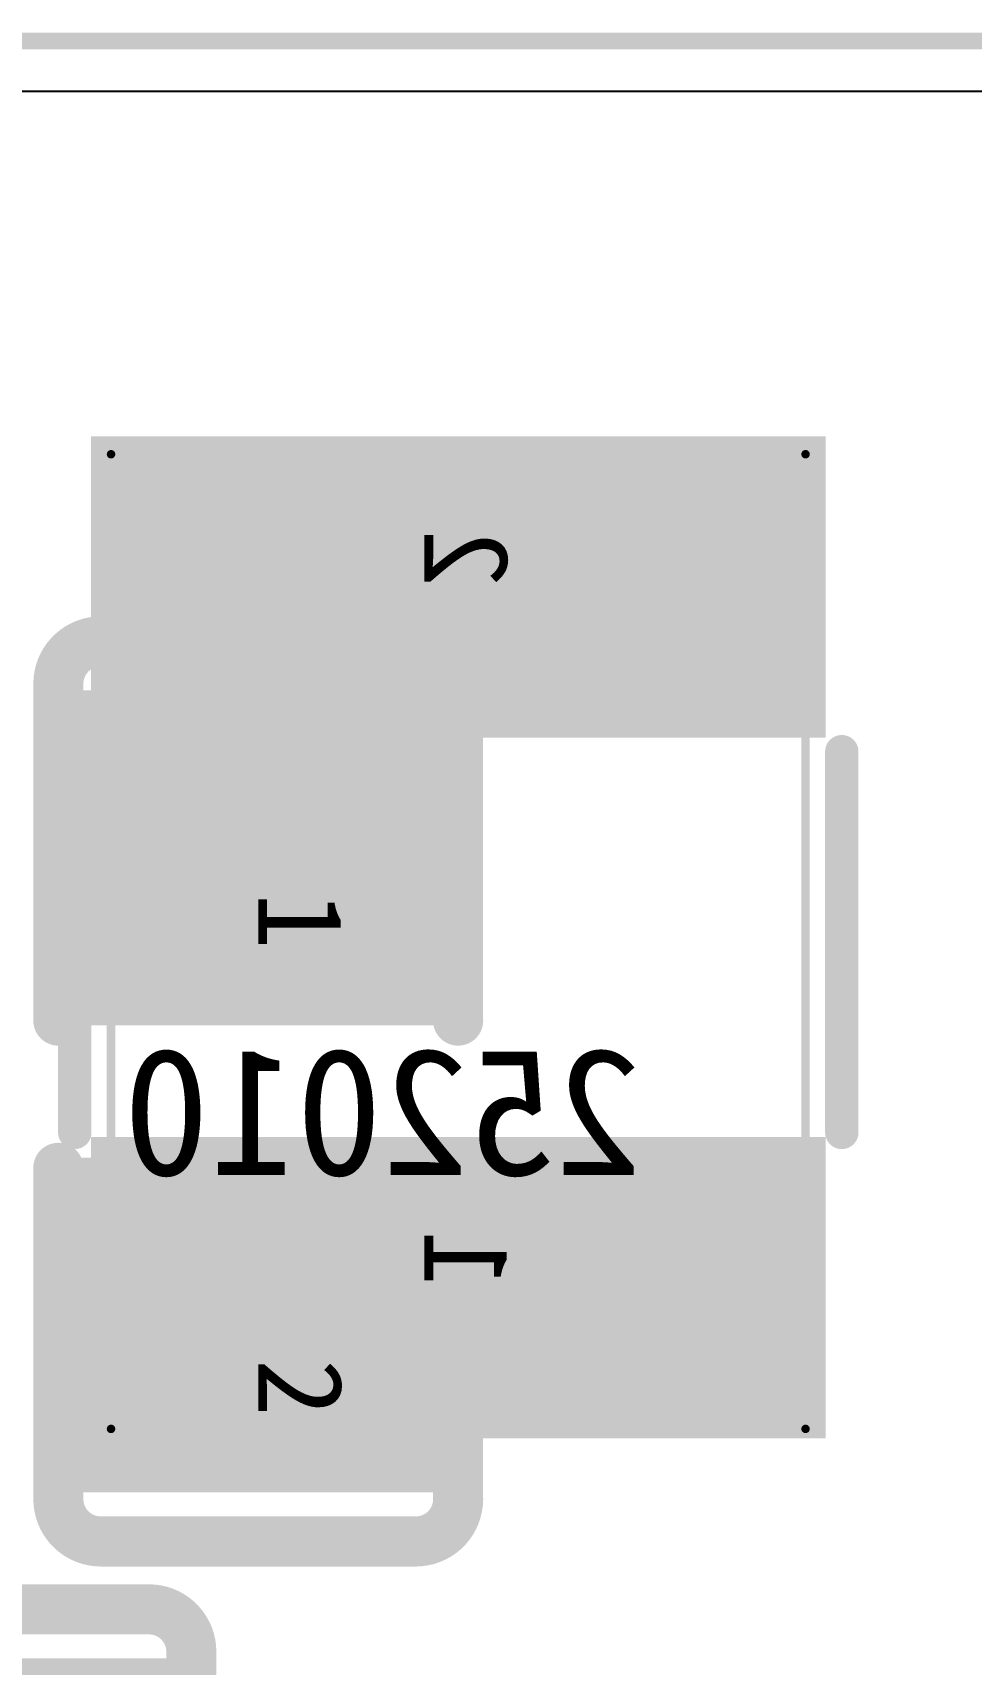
# Model space of a CAD drawing. Header units: millimetres. Extents: x 7.33 to 10.08, y 7.01 to 8.78.
# Drawn here: x 9.7422 to 9.8531, y 8.591 to 8.7835 of the extents above; entities that cross this region are included whole.
import ezdxf

# ---------------------------------------------------------------- set-up
doc = ezdxf.new("R2010")
doc.units = ezdxf.units.MM
doc.header["$MEASUREMENT"] = 0
for name, color, linetype in [('BottomLayer', 5, 'Continuous'), ('BottomOverlay', 54, 'Continuous'), ('BottomPaste', 16, 'Continuous'), ('BottomSolder', 6, 'Continuous'), ('KeepOutLayer', 6, 'Continuous'), ('Mechanical16', 56, 'Continuous'), ('Mechanical20', 56, 'Continuous'), ('Mechanical5', 56, 'Continuous'), ('MidLayer5', 130, 'Continuous'), ('MidLayer6', 216, 'Continuous'), ('TopLayer', 1, 'Continuous'), ('TopOverlay', 2, 'Continuous'), ('TopPaste', 8, 'Continuous'), ('TopSolder', 216, 'Continuous')]:
    doc.layers.add(name, color=color, linetype=linetype)

# ---------------------------------------------------------------- blocks, each defined once
blk = doc.blocks.new('IND_252010_B_238')
at = {"layer": 'BottomLayer'}
for points in [[(-0.05462, 0.03937), (-0.05462, -0.03937), (-0.02706, 0.03937), (-0.02706, -0.03937)], [(0.02806, 0.03937), (0.02806, -0.03937), (0.05562, 0.03937), (0.05562, -0.03937)]]:
    blk.add_solid(points, dxfattribs=at)
at = {"layer": 'BottomOverlay', "const_width": 0.00394}
for points in [[(0.0224, 0.04528), (-0.02251, 0.04528)], [(0.0224, -0.04528), (-0.02251, -0.04528)]]:
    blk.add_lwpolyline(points, dxfattribs=at)
at = {"layer": 'BottomOverlay', "const_width": 0.00197}
for points in [[(-0.0235, 0.04528, 1), (-0.02153, 0.04528, 1)], [(0.02142, 0.04528, 1), (0.02339, 0.04528, 1)], [(-0.0235, -0.04528, 1), (-0.02153, -0.04528, 1)], [(0.02142, -0.04528, 1), (0.02339, -0.04528, 1)]]:
    blk.add_lwpolyline(points, format="xyb", close=True, dxfattribs=at)
at = {"layer": 'BottomPaste'}
for points in [[(-0.05462, 0.03937), (-0.05462, -0.03937), (-0.02706, 0.03937), (-0.02706, -0.03937)], [(0.02806, 0.03937), (0.02806, -0.03937), (0.05562, 0.03937), (0.05562, -0.03937)]]:
    blk.add_solid(points, dxfattribs=at)
at = {"layer": 'BottomSolder'}
for points in [[(-0.05862, 0.04337), (-0.05862, -0.04337), (-0.02306, 0.04337), (-0.02306, -0.04337)], [(0.02406, 0.04337), (0.02406, -0.04337), (0.05962, 0.04337), (0.05962, -0.04337)]]:
    blk.add_solid(points, dxfattribs=at)
at = {"layer": 'Mechanical16'}
for points, const_width in [([(0.0224, 0.04528), (-0.02251, 0.04528)], 0.00394), ([(-0.0575, -0.041), (-0.0575, 0.041)], 0.001), ([(0.0575, 0.041), (-0.0575, 0.041)], 0.001), ([(0.0575, -0.041), (0.0575, 0.041)], 0.001), ([(0.0575, -0.041), (-0.0575, -0.041)], 0.001), ([(0.0224, -0.04528), (-0.02251, -0.04528)], 0.00394)]:
    blk.add_lwpolyline(points, dxfattribs=dict(at, const_width=const_width))
for points, const_width in [([(-0.0235, 0.04528, 1), (-0.02153, 0.04528, 1)], 0.00197), ([(0.02142, 0.04528, 1), (0.02339, 0.04528, 1)], 0.00197), ([(-0.05775, 0.041, 1), (-0.05725, 0.041, 1)], 0.0005), ([(-0.05775, 0.041, 1), (-0.05725, 0.041, 1)], 0.0005), ([(0.05725, 0.041, 1), (0.05775, 0.041, 1)], 0.0005), ([(0.05725, 0.041, 1), (0.05775, 0.041, 1)], 0.0005), ([(-0.05775, -0.041, 1), (-0.05725, -0.041, 1)], 0.0005), ([(-0.05775, -0.041, 1), (-0.05725, -0.041, 1)], 0.0005), ([(0.05725, -0.041, 1), (0.05775, -0.041, 1)], 0.0005), ([(0.05725, -0.041, 1), (0.05775, -0.041, 1)], 0.0005), ([(-0.0235, -0.04528, 1), (-0.02153, -0.04528, 1)], 0.00197), ([(0.02142, -0.04528, 1), (0.02339, -0.04528, 1)], 0.00197)]:
    blk.add_lwpolyline(points, format="xyb", close=True, dxfattribs=dict(at, const_width=const_width))
at = {"layer": 'Mechanical20', "text_generation_flag": 2}
for s, p in [('1', (-0.04084, 0.004)), ('2', (0.04184, 0.004))]:
    blk.add_text(s, height=0.01, rotation=-180, dxfattribs=at).set_placement(p)
blk = doc.blocks.new('C0603_426')
at = {"layer": 'Mechanical16', "const_width": 0.00591}
for points in [[(-0.0531, 0.0186, -0.414214), (-0.0481, 0.0236)], [(0.0481, 0.0236, -0.414214), (0.0531, 0.0186)], [(-0.0481, -0.0236, -0.414214), (-0.0531, -0.0186)], [(0.0531, -0.0186, -0.414214), (0.0481, -0.0236)]]:
    blk.add_lwpolyline(points, format="xyb", dxfattribs=at)
for points in [[(-0.0481, 0.0236), (-0.00836, 0.0236)], [(0.00902, 0.0236), (0.0481, 0.0236)], [(-0.0531, 0.0186), (-0.0531, -0.0186)], [(0.0531, 0.0186), (0.0531, -0.0186)], [(-0.0481, -0.0236), (-0.00836, -0.0236)], [(0.00902, -0.0236), (0.0481, -0.0236)]]:
    blk.add_lwpolyline(points, dxfattribs=at)
at = {"layer": 'Mechanical16', "const_width": 0.00296}
for points in [[(-0.04958, 0.0236, 1), (-0.04662, 0.0236, 1)], [(-0.04958, 0.0236, 1), (-0.04662, 0.0236, 1)], [(-0.00984, 0.0236, 1), (-0.00688, 0.0236, 1)], [(0.00754, 0.0236, 1), (0.0105, 0.0236, 1)], [(0.04662, 0.0236, 1), (0.04958, 0.0236, 1)], [(0.04662, 0.0236, 1), (0.04958, 0.0236, 1)], [(-0.05458, 0.0186, 1), (-0.05162, 0.0186, 1)], [(-0.05458, 0.0186, 1), (-0.05162, 0.0186, 1)], [(0.05162, 0.0186, 1), (0.05458, 0.0186, 1)], [(0.05162, 0.0186, 1), (0.05458, 0.0186, 1)], [(-0.05458, -0.0186, 1), (-0.05162, -0.0186, 1)], [(-0.05458, -0.0186, 1), (-0.05162, -0.0186, 1)], [(0.05162, -0.0186, 1), (0.05458, -0.0186, 1)], [(0.05162, -0.0186, 1), (0.05458, -0.0186, 1)], [(-0.04958, -0.0236, 1), (-0.04662, -0.0236, 1)], [(-0.04958, -0.0236, 1), (-0.04662, -0.0236, 1)], [(-0.00984, -0.0236, 1), (-0.00688, -0.0236, 1)], [(0.00754, -0.0236, 1), (0.0105, -0.0236, 1)], [(0.04662, -0.0236, 1), (0.04958, -0.0236, 1)], [(0.04662, -0.0236, 1), (0.04958, -0.0236, 1)]]:
    blk.add_lwpolyline(points, format="xyb", close=True, dxfattribs=at)
at = {"layer": 'TopLayer'}
for points in [[(-0.01181, 0.01771), (-0.04331, 0.01771), (-0.01181, -0.01771), (-0.04331, -0.01771)], [(0.04331, 0.01771), (0.01181, 0.01771), (0.04331, -0.01771), (0.01181, -0.01771)]]:
    blk.add_solid(points, dxfattribs=at)
at = {"layer": 'TopOverlay', "const_width": 0.00591}
for points in [[(-0.0531, 0.0186, -0.414214), (-0.0481, 0.0236)], [(0.0481, 0.0236, -0.414214), (0.0531, 0.0186)], [(-0.0481, -0.0236, -0.414214), (-0.0531, -0.0186)], [(0.0531, -0.0186, -0.414214), (0.0481, -0.0236)]]:
    blk.add_lwpolyline(points, format="xyb", dxfattribs=at)
for points in [[(-0.0481, 0.0236), (-0.00836, 0.0236)], [(0.00902, 0.0236), (0.0481, 0.0236)], [(-0.0531, 0.0186), (-0.0531, -0.0186)], [(0.0531, 0.0186), (0.0531, -0.0186)], [(-0.0481, -0.0236), (-0.00836, -0.0236)], [(0.00902, -0.0236), (0.0481, -0.0236)]]:
    blk.add_lwpolyline(points, dxfattribs=at)
at = {"layer": 'TopOverlay', "const_width": 0.00296}
for points in [[(-0.04958, 0.0236, 1), (-0.04662, 0.0236, 1)], [(-0.04958, 0.0236, 1), (-0.04662, 0.0236, 1)], [(-0.00984, 0.0236, 1), (-0.00688, 0.0236, 1)], [(0.00754, 0.0236, 1), (0.0105, 0.0236, 1)], [(0.04662, 0.0236, 1), (0.04958, 0.0236, 1)], [(0.04662, 0.0236, 1), (0.04958, 0.0236, 1)], [(-0.05458, 0.0186, 1), (-0.05162, 0.0186, 1)], [(-0.05458, 0.0186, 1), (-0.05162, 0.0186, 1)], [(0.05162, 0.0186, 1), (0.05458, 0.0186, 1)], [(0.05162, 0.0186, 1), (0.05458, 0.0186, 1)], [(-0.05458, -0.0186, 1), (-0.05162, -0.0186, 1)], [(-0.05458, -0.0186, 1), (-0.05162, -0.0186, 1)], [(0.05162, -0.0186, 1), (0.05458, -0.0186, 1)], [(0.05162, -0.0186, 1), (0.05458, -0.0186, 1)], [(-0.04958, -0.0236, 1), (-0.04662, -0.0236, 1)], [(-0.04958, -0.0236, 1), (-0.04662, -0.0236, 1)], [(-0.00984, -0.0236, 1), (-0.00688, -0.0236, 1)], [(0.00754, -0.0236, 1), (0.0105, -0.0236, 1)], [(0.04662, -0.0236, 1), (0.04958, -0.0236, 1)], [(0.04662, -0.0236, 1), (0.04958, -0.0236, 1)]]:
    blk.add_lwpolyline(points, format="xyb", close=True, dxfattribs=at)
at = {"layer": 'TopPaste'}
for points in [[(-0.01181, 0.01771), (-0.04331, 0.01771), (-0.01181, -0.01771), (-0.04331, -0.01771)], [(0.04331, 0.01771), (0.01181, 0.01771), (0.04331, -0.01771), (0.01181, -0.01771)]]:
    blk.add_solid(points, dxfattribs=at)
at = {"layer": 'TopSolder'}
for points in [[(-0.00781, 0.02171), (-0.04731, 0.02171), (-0.00781, -0.02171), (-0.04731, -0.02171)], [(0.04731, 0.02171), (0.00781, 0.02171), (0.04731, -0.02171), (0.00781, -0.02171)]]:
    blk.add_solid(points, dxfattribs=at)
at = {"layer": 'Mechanical20'}
for s, p in [('1', (-0.02356, 0)), ('2', (0.03156, 0))]:
    blk.add_text(s, height=0.01, dxfattribs=at).set_placement(p)
blk = doc.blocks.new('C0603_430')
at = {"layer": 'Mechanical16', "const_width": 0.00591}
for points in [[(-0.0531, 0.0186, -0.414214), (-0.0481, 0.0236)], [(0.0481, 0.0236, -0.414214), (0.0531, 0.0186)], [(-0.0481, -0.0236, -0.414214), (-0.0531, -0.0186)], [(0.0531, -0.0186, -0.414214), (0.0481, -0.0236)]]:
    blk.add_lwpolyline(points, format="xyb", dxfattribs=at)
for points in [[(-0.0481, 0.0236), (-0.00836, 0.0236)], [(0.00902, 0.0236), (0.0481, 0.0236)], [(-0.0531, 0.0186), (-0.0531, -0.0186)], [(0.0531, 0.0186), (0.0531, -0.0186)], [(-0.0481, -0.0236), (-0.00836, -0.0236)], [(0.00902, -0.0236), (0.0481, -0.0236)]]:
    blk.add_lwpolyline(points, dxfattribs=at)
at = {"layer": 'Mechanical16', "const_width": 0.00296}
for points in [[(-0.04958, 0.0236, 1), (-0.04662, 0.0236, 1)], [(-0.04958, 0.0236, 1), (-0.04662, 0.0236, 1)], [(-0.00984, 0.0236, 1), (-0.00688, 0.0236, 1)], [(0.00754, 0.0236, 1), (0.0105, 0.0236, 1)], [(0.04662, 0.0236, 1), (0.04958, 0.0236, 1)], [(0.04662, 0.0236, 1), (0.04958, 0.0236, 1)], [(-0.05458, 0.0186, 1), (-0.05162, 0.0186, 1)], [(-0.05458, 0.0186, 1), (-0.05162, 0.0186, 1)], [(0.05162, 0.0186, 1), (0.05458, 0.0186, 1)], [(0.05162, 0.0186, 1), (0.05458, 0.0186, 1)], [(-0.05458, -0.0186, 1), (-0.05162, -0.0186, 1)], [(-0.05458, -0.0186, 1), (-0.05162, -0.0186, 1)], [(0.05162, -0.0186, 1), (0.05458, -0.0186, 1)], [(0.05162, -0.0186, 1), (0.05458, -0.0186, 1)], [(-0.04958, -0.0236, 1), (-0.04662, -0.0236, 1)], [(-0.04958, -0.0236, 1), (-0.04662, -0.0236, 1)], [(-0.00984, -0.0236, 1), (-0.00688, -0.0236, 1)], [(0.00754, -0.0236, 1), (0.0105, -0.0236, 1)], [(0.04662, -0.0236, 1), (0.04958, -0.0236, 1)], [(0.04662, -0.0236, 1), (0.04958, -0.0236, 1)]]:
    blk.add_lwpolyline(points, format="xyb", close=True, dxfattribs=at)
at = {"layer": 'TopLayer'}
for points in [[(-0.01181, 0.01771), (-0.04331, 0.01771), (-0.01181, -0.01771), (-0.04331, -0.01771)], [(0.04331, 0.01771), (0.01181, 0.01771), (0.04331, -0.01771), (0.01181, -0.01771)]]:
    blk.add_solid(points, dxfattribs=at)
at = {"layer": 'TopOverlay', "const_width": 0.00591}
for points in [[(-0.0531, 0.0186, -0.414214), (-0.0481, 0.0236)], [(0.0481, 0.0236, -0.414214), (0.0531, 0.0186)], [(-0.0481, -0.0236, -0.414214), (-0.0531, -0.0186)], [(0.0531, -0.0186, -0.414214), (0.0481, -0.0236)]]:
    blk.add_lwpolyline(points, format="xyb", dxfattribs=at)
for points in [[(-0.0481, 0.0236), (-0.00836, 0.0236)], [(0.00902, 0.0236), (0.0481, 0.0236)], [(-0.0531, 0.0186), (-0.0531, -0.0186)], [(0.0531, 0.0186), (0.0531, -0.0186)], [(-0.0481, -0.0236), (-0.00836, -0.0236)], [(0.00902, -0.0236), (0.0481, -0.0236)]]:
    blk.add_lwpolyline(points, dxfattribs=at)
at = {"layer": 'TopOverlay', "const_width": 0.00296}
for points in [[(-0.04958, 0.0236, 1), (-0.04662, 0.0236, 1)], [(-0.04958, 0.0236, 1), (-0.04662, 0.0236, 1)], [(-0.00984, 0.0236, 1), (-0.00688, 0.0236, 1)], [(0.00754, 0.0236, 1), (0.0105, 0.0236, 1)], [(0.04662, 0.0236, 1), (0.04958, 0.0236, 1)], [(0.04662, 0.0236, 1), (0.04958, 0.0236, 1)], [(-0.05458, 0.0186, 1), (-0.05162, 0.0186, 1)], [(-0.05458, 0.0186, 1), (-0.05162, 0.0186, 1)], [(0.05162, 0.0186, 1), (0.05458, 0.0186, 1)], [(0.05162, 0.0186, 1), (0.05458, 0.0186, 1)], [(-0.05458, -0.0186, 1), (-0.05162, -0.0186, 1)], [(-0.05458, -0.0186, 1), (-0.05162, -0.0186, 1)], [(0.05162, -0.0186, 1), (0.05458, -0.0186, 1)], [(0.05162, -0.0186, 1), (0.05458, -0.0186, 1)], [(-0.04958, -0.0236, 1), (-0.04662, -0.0236, 1)], [(-0.04958, -0.0236, 1), (-0.04662, -0.0236, 1)], [(-0.00984, -0.0236, 1), (-0.00688, -0.0236, 1)], [(0.00754, -0.0236, 1), (0.0105, -0.0236, 1)], [(0.04662, -0.0236, 1), (0.04958, -0.0236, 1)], [(0.04662, -0.0236, 1), (0.04958, -0.0236, 1)]]:
    blk.add_lwpolyline(points, format="xyb", close=True, dxfattribs=at)
at = {"layer": 'TopPaste'}
for points in [[(-0.01181, 0.01771), (-0.04331, 0.01771), (-0.01181, -0.01771), (-0.04331, -0.01771)], [(0.04331, 0.01771), (0.01181, 0.01771), (0.04331, -0.01771), (0.01181, -0.01771)]]:
    blk.add_solid(points, dxfattribs=at)
at = {"layer": 'TopSolder'}
for points in [[(-0.00781, 0.02171), (-0.04731, 0.02171), (-0.00781, -0.02171), (-0.04731, -0.02171)], [(0.04731, 0.02171), (0.00781, 0.02171), (0.04731, -0.02171), (0.00781, -0.02171)]]:
    blk.add_solid(points, dxfattribs=at)
at = {"layer": 'Mechanical20'}
for s, p in [('1', (-0.02356, 0)), ('2', (0.03156, 0))]:
    blk.add_text(s, height=0.01, dxfattribs=at).set_placement(p)

msp = doc.modelspace()

# ---------------------------------------------------------------- linework, layer by layer
at = {"layer": 'KeepOutLayer', "const_width": 0.00197}
msp.add_lwpolyline([(7.3575, 8.78251), (10.05037, 8.78251)], dxfattribs=at)
at = {"layer": 'MidLayer5'}
msp.add_line((7.3575, 8.77658), (10.05037, 8.77658), dxfattribs=at)
at = {"layer": 'MidLayer6'}
msp.add_line((7.3575, 8.77658), (10.05037, 8.77658), dxfattribs=at)

# ---------------------------------------------------------------- block references
for name, p, rotation in [('IND_252010_B_238', (9.79248, 8.67625), 90), ('C0603_430', (9.76886, 8.65857), 270), ('C0603_426', (9.73736, 8.54436), 270)]:
    msp.add_blockref(name, p, dxfattribs=dict(rotation=rotation))

# ---------------------------------------------------------------- texts
at = {"layer": 'Mechanical5', "text_generation_flag": 2}
msp.add_text('252010', height=0.015, rotation=360, dxfattribs=at).set_placement((9.81413, 8.64869))

doc.saveas('drawing.dxf')
